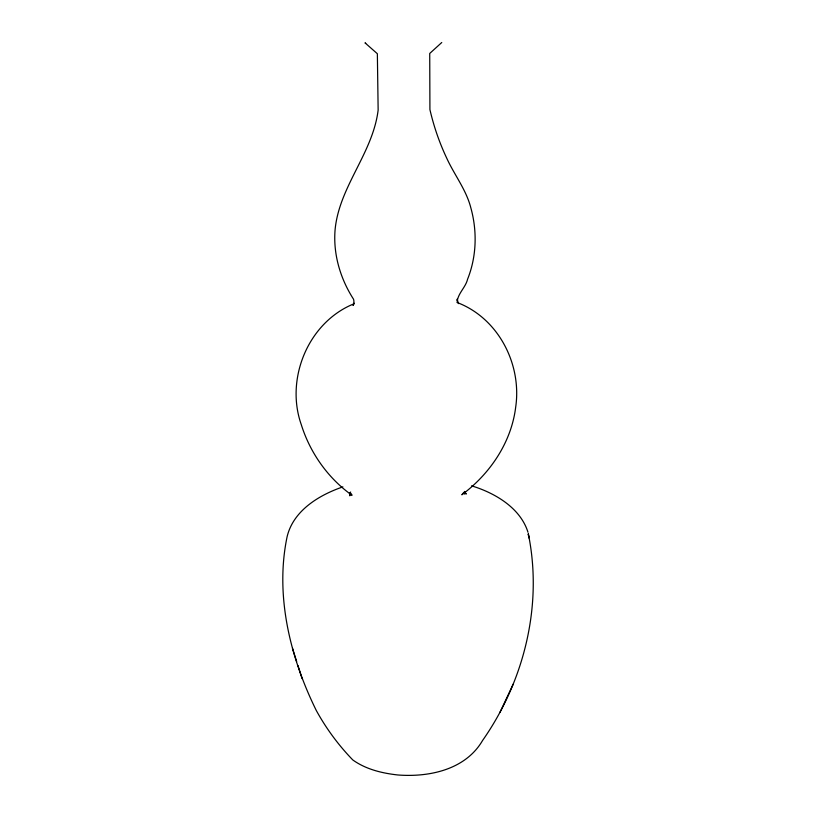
<?xml version="1.0" encoding="UTF-8"?>
<svg xmlns="http://www.w3.org/2000/svg" width="816" height="816" viewBox="0 0 816 816"><rect width="100%" height="100%" fill="white"/><g stroke="black" fill="none" stroke-linecap="round" stroke-linejoin="round"><path stroke-width="1.22" d="M464.753 491.977L464.406 494.068L464.335 491.722M350.411 493.435L349.799 495.802L349.972 492.619M342.883 486.887C319.148 495.016 293.26 510.571 287.089 536.816C274.839 595.486 290.18 657.553 316.271 710.45C326.176 728.504 338.487 745.181 352.818 759.971C366.007 769.376 381.99 773.211 397.861 774.976C429.247 777.383 465.538 769.723 482.582 740.479C524.137 681.187 542.997 605.329 528.319 533.858L528.819 537.734L528.319 533.858M499.984 712.307L513.172 684.175M350.645 492.028L349.462 493.711M463.396 492.915L461.836 494.802C489.977 473.923 511.387 442.364 515.692 407.092C521.965 364.16 498.362 318.067 456.96 302.44M441.762 42.514L429.726 53.458L429.92 109.568C433.775 126.317 439.385 142.657 446.74 158.192C454.41 175.022 466.303 189.853 470.893 208.039C477.329 231.336 476.595 256.663 467.588 279.194C465.712 287.212 458.184 293.128 457.235 301.318L457.174 299.146L458.47 303.623M471.566 485.836C494.761 492.874 520.363 507.776 527.993 532.287M365.711 43.309L365.017 42.85L377.359 53.734L378.145 110.058C372.8 153.541 338.793 186.884 335.039 230.367C333.173 254.653 340.466 278.899 353.532 299.217C354.175 301.257 354.001 303.521 353.073 305.449L354.154 303.195L353.787 303.878C308.285 322.361 285.1 378.624 301.216 424.453C310.049 452.798 327.93 478.135 352.033 495.292L350.931 493.415M464.559 492.242L466.201 494.098L464.579 491.436M297.962 665.519L302.083 678.616M292.475 648.251L296.667 661.572"/></g></svg>
